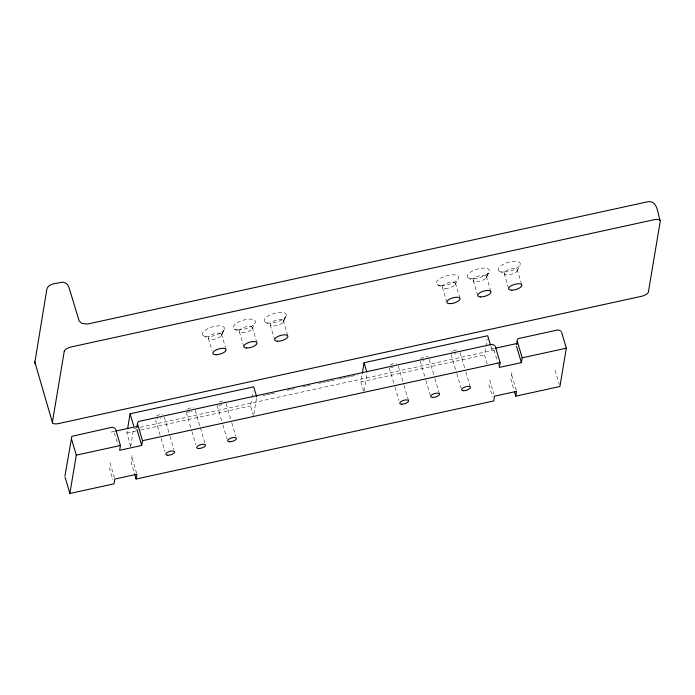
<?xml version="1.0" encoding="UTF-8"?>
<svg xmlns="http://www.w3.org/2000/svg" width="695" height="695" viewBox="0 0 695 695"><rect width="100%" height="100%" fill="white"/><g stroke="black" fill="none" stroke-linecap="round" stroke-linejoin="round"><path stroke-width="0.52" stroke-dasharray="3.48 2.61" d="M130.643 446.259L126.89 432.95L127.428 429.753M130.634 446.485L133.579 428.885M253.51 416.105L250.504 405.967L251.755 398.522M251.929 397.453L252.997 391.068M253.866 413.977L256.533 398.009M363.581 391.007L360.879 381.885L362.121 374.431M364.058 390.955L367.082 372.85M487.186 364.024L484.484 354.902L485.736 347.448M485.909 346.388L487.16 338.934M486.126 277.844L488.489 272.753L486.474 277.044A6.881 2.667 -16.5 0 1 476.127 281.701A6.881 2.667 -16.5 0 1 476.952 276.723A6.881 2.667 -16.5 0 1 486.474 277.044L489.289 271.397M221.236 335.65L223.651 330.507L221.592 334.86A6.881 2.667 -16.5 0 1 211.237 339.516A6.881 2.667 -16.5 0 1 212.071 334.538A6.881 2.667 -16.5 0 1 221.592 334.86L224.424 329.152A11.467 4.439 -16.5 0 0 209.317 327.997A11.467 4.439 -16.5 0 0 206.65 336.562A11.467 4.439 -16.5 0 0 224.424 329.152M283.047 322.167L285.506 316.955L283.395 321.368A6.881 2.667 -16.5 0 1 273.048 326.024A6.881 2.667 -16.5 0 1 273.873 321.047A6.881 2.667 -16.5 0 1 283.395 321.368L286.244 315.608A11.467 4.439 -16.5 0 0 271.007 314.557A11.467 4.439 -16.5 0 0 268.557 323.079A11.467 4.439 -16.5 0 0 286.244 315.608M252.137 328.909L254.83 323.392M455.216 284.585L457.927 279.043M517.158 270.894L520.181 264.673M263.023 395.568L266.176 394.882M267.228 394.647L270.381 393.961M271.432 393.726L274.586 393.04M287.2 390.286L290.345 389.6M291.396 389.374L294.55 388.687M302.959 386.846L306.113 386.159M307.164 385.934L310.317 385.238M318.727 383.405L321.881 382.719M322.932 382.493L326.085 381.798M327.137 381.572L330.29 380.886M331.341 380.652L337.648 379.279M338.7 379.044L341.853 378.358M342.904 378.132L346.058 377.446M347.109 377.211L350.263 376.525M351.314 376.299L357.621 374.918M114.597 431.317L111.426 432.012L114.354 433.133L118.133 445.234M494.267 348.456L491.087 349.151L494.023 350.263L497.498 361.357M133.753 428.754L135.873 428.294M140.103 427.364L494.701 349.976L491.765 348.855L490.696 345.875M126.89 432.95L136.402 430.874M140.625 429.953L250.504 405.967M360.879 381.885L484.484 354.902M437.529 284.672L442.976 287.93M234.423 328.987L239.897 332.253M498.932 270.902L504.978 274.542M265.056 322.063L270.798 325.503M203.209 335.511L208.987 338.995M468.048 277.661L473.877 281.18M555.114 370.296L559.31 384.491M517.393 270.12A6.881 2.667 -16.5 0 1 507.393 274.968A6.881 2.667 -16.5 0 1 507.48 270.155A6.881 2.667 -16.5 0 1 517.393 270.12L521.597 284.307M504.118 273.378L508.618 288.581M486.37 276.349L490.878 291.553M516.263 390.347L511.763 375.144L511.798 372.729L510.816 378.792L513.961 390.069M497.802 362.364L498.697 365.405M473.33 280.632L477.534 294.819M489.688 379.965L493.893 394.152M488.889 384.752L492.494 396.915M455.468 283.1L459.968 298.303M442.428 287.374L446.633 301.569M460.133 352.669L465.537 370.913M465.841 371.921L470.341 387.124M451.142 354.502L456.546 372.746M456.841 373.762L461.046 387.949M429.232 359.411L434.636 377.654M434.931 378.671L439.44 393.865M420.24 361.252L425.644 379.496M425.939 380.504L430.744 396.723M398.331 366.152L403.734 384.396M404.03 385.412L408.538 400.615M389.33 367.994L394.734 386.238M395.038 387.254L398.939 400.424M283.291 320.673L287.799 335.876M270.251 324.956L274.456 339.143M252.389 327.423L256.889 342.626M239.349 331.697L243.849 346.901M221.488 334.165L225.988 349.368M208.448 338.448L212.045 350.61M226.153 403.734L231.557 421.978M231.861 422.994L235.761 436.165M217.161 405.576L222.565 423.82M222.86 424.827L227.065 439.023M195.252 410.476L205.459 444.939M186.251 412.317L191.655 430.561M191.959 431.578L195.86 444.748M164.35 417.226L169.754 435.47M170.049 436.477L173.95 449.656M155.654 420.075L160.754 437.303M161.058 438.319L164.958 451.498M136.602 473.208L132.093 458.014L132.128 455.599L131.294 462.801L134.595 473.947M110.019 462.827L114.527 478.03M109.219 467.622L112.825 479.785M161.327 417.799A4.587 1.781 -16.5 0 1 160.232 418.225M157.947 418.72A4.587 1.781 -16.5 0 1 156.914 418.764M156.505 415.949A4.587 1.781 -16.5 0 1 162.752 414.585M192.228 411.058A4.587 1.781 -16.5 0 1 191.134 411.483M189.978 411.796A4.587 1.781 -16.5 0 1 186.955 411.918M187.407 409.207A4.587 1.781 -16.5 0 1 193.653 407.843M222.035 404.733A4.587 1.781 -16.5 0 1 218.716 405.272M219.273 401.953A4.587 1.781 -16.5 0 1 225.189 401.345M393.057 367.473A4.587 1.781 -16.5 0 1 390.894 367.698M390.486 364.884A4.587 1.781 -16.5 0 1 396.732 363.52M423.967 360.731A4.587 1.781 -16.5 0 1 422.829 360.913M420.623 358.69A4.587 1.781 -16.5 0 1 428.268 357.022M456.024 353.668A4.587 1.781 -16.5 0 1 454.869 353.981M451.524 351.939A4.587 1.781 -16.5 0 1 452.289 351.392M453.253 350.888A4.587 1.781 -16.5 0 1 458.535 350.028M473.912 278.747A11.467 4.439 -16.5 0 0 489.349 270.181A11.467 4.439 -16.5 0 0 471.792 271.345A11.467 4.439 -16.5 0 0 473.912 278.747M504.77 272.006A11.467 4.439 -16.5 0 0 520.26 263.457A11.467 4.439 -16.5 0 0 502.728 264.578A11.467 4.439 -16.5 0 0 504.77 272.006M242.138 332.775A6.881 2.667 -16.5 0 0 252.493 328.118A6.881 2.667 -16.5 0 0 242.972 327.797A6.881 2.667 -16.5 0 0 242.138 332.775M238.185 329.847A11.467 4.439 -16.5 0 0 255.404 322.072A11.467 4.439 -16.5 0 0 239.506 321.568A11.467 4.439 -16.5 0 0 238.185 329.847M445.217 288.451A6.881 2.667 -16.5 0 0 455.572 283.795A6.881 2.667 -16.5 0 0 446.051 283.473A6.881 2.667 -16.5 0 0 445.217 288.451M441.308 285.523A11.467 4.439 -16.5 0 0 458.492 277.722A11.467 4.439 -16.5 0 0 442.541 277.262A11.467 4.439 -16.5 0 0 441.308 285.523"/><path stroke-width="1.04" d="M34.846 362.399L46.834 289.207C48.52 283.1 56.269 283.821 60.978 282.37C64.261 281.588 67.789 283.777 68.822 286.931L79.143 320.942L81.749 323.375L87.431 324.07L648.105 201.698C657.878 200.282 657.739 214.677 660.146 220.454M64.922 476.11L71.837 436.338L112.225 427.225L115.162 428.346M561.517 331.975L566.321 348.186L559.918 386.516L515.768 396.15L516.567 391.363L494.493 396.176L493.693 400.972L136.098 479.02L136.898 474.225L114.823 479.046L114.023 483.833L69.874 493.467L76.285 455.147L71.481 438.927M115.631 429.293L120.435 445.512L119.636 450.299L141.71 445.478L142.51 440.691L137.706 424.471M127.602 428.693L130.095 413.786L253.71 386.811L256.716 396.941M362.304 373.363L364.076 362.721L487.69 335.737L490.392 344.859M495.3 346.431L500.105 362.642L499.297 367.438L521.372 362.616L522.18 357.821L517.375 341.61M137.254 426.678L136.854 427.364L137.653 422.577L138.713 421.439L491.895 344.355L494.823 345.476M516.924 343.817L516.515 344.503L517.323 339.707L518.383 338.578L558.111 329.899L561.047 331.02M115.657 431.091L136.854 426.461M495.327 348.221L517.575 343.365M76.285 455.147L120.435 445.512M142.51 440.691L500.105 362.642M522.18 357.821L566.321 348.186M516.567 346.397L521.372 362.616M514.569 392.102L515.768 396.15M364.076 362.721L366.778 371.842M136.906 429.267L141.71 445.478M130.095 413.786L133.701 425.948M134.595 473.947L136.098 479.02M34.75 361.721L52.507 422.821M65.078 477.257L69.874 493.467M34.993 363.346L35.089 364.041M64.261 351.227L52.403 422.126A6.881 2.667 -16.5 0 0 58.545 423.559L641.294 296.365A6.881 2.667 -16.5 0 0 648.392 292.048L660.25 221.149A6.881 2.667 -16.5 0 0 654.108 219.716L71.359 346.909A6.881 2.667 -16.5 0 0 64.261 351.227M198.622 448.501A4.587 1.781 -16.5 0 0 205.52 445.399A4.587 1.781 -16.5 0 0 199.178 445.182A4.587 1.781 -16.5 0 0 198.622 448.501M229.524 441.759A4.587 1.781 -16.5 0 0 236.43 438.658A4.587 1.781 -16.5 0 0 230.08 438.441A4.587 1.781 -16.5 0 0 229.524 441.759M167.721 455.251A4.587 1.781 -16.5 0 0 174.619 452.141A4.587 1.781 -16.5 0 0 168.277 451.932A4.587 1.781 -16.5 0 0 167.721 455.251M401.701 404.186A4.587 1.781 -16.5 0 0 408.599 401.076A4.587 1.781 -16.5 0 0 402.257 400.859A4.587 1.781 -16.5 0 0 401.701 404.186M432.603 397.436A4.587 1.781 -16.5 0 0 439.509 394.334A4.587 1.781 -16.5 0 0 433.159 394.117A4.587 1.781 -16.5 0 0 432.603 397.436M463.513 390.694A4.587 1.781 -16.5 0 0 470.411 387.584A4.587 1.781 -16.5 0 0 464.06 387.376A4.587 1.781 -16.5 0 0 463.513 390.694M511.894 290.163A6.881 2.667 -16.5 0 0 521.893 285.324A6.881 2.667 -16.5 0 0 511.98 285.358A6.881 2.667 -16.5 0 0 511.894 290.163M480.627 296.904A6.881 2.667 -16.5 0 0 490.974 292.248A6.881 2.667 -16.5 0 0 481.461 291.926A6.881 2.667 -16.5 0 0 480.627 296.904M215.745 354.719A6.881 2.667 -16.5 0 0 226.092 350.063A6.881 2.667 -16.5 0 0 216.571 349.741A6.881 2.667 -16.5 0 0 215.745 354.719M246.647 347.978A6.881 2.667 -16.5 0 0 256.994 343.313A6.881 2.667 -16.5 0 0 247.481 342.991A6.881 2.667 -16.5 0 0 246.647 347.978M277.548 341.228A6.881 2.667 -16.5 0 0 287.895 336.571A6.881 2.667 -16.5 0 0 278.382 336.25A6.881 2.667 -16.5 0 0 277.548 341.228M449.726 303.654A6.881 2.667 -16.5 0 0 460.073 298.998A6.881 2.667 -16.5 0 0 450.56 298.676A6.881 2.667 -16.5 0 0 449.726 303.654"/></g></svg>
